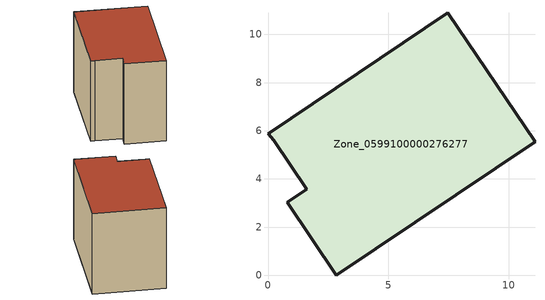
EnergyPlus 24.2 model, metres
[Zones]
Zone_0599100000276277
 floor ground (C_G): 7.46,10.9 11.08,5.54 2.84,0 0.8,3.03 1.61,3.58 0.24,5.61 0,5.88 z0
 wall outside (C_F): 11.08,5.54 7.46,10.9 0,5.88 0.24,5.61 1.61,3.58 0.8,3.03 2.84,0 11.08,5.54 z0:7.88
 roof outside (C_R): 2.84,0 11.08,5.54 7.46,10.9 0,5.88 0.24,5.61 1.61,3.58 0.8,3.03 z7.88
[BUILDING]
Pand.0599100000276277: North Axis=0; Terrain=City; Loads Convergence Tolerance Value=0.04; Temperature Convergence Tolerance Value=0.4; Solar Distribution=FullExterior; Maximum Number of Warmup Days=25; Minimum Number of Warmup Days=1
[Site:Location]
Rotterdam.The.Hague.AP_ZH_NLD Design_Conditions: Latitude=51.96; Longitude=4.45; Time Zone=1; Elevation=-4.5
[SITE:GROUNDTEMPERATURE:BUILDINGSURFACE]
18, 18, 18, 18, 18, 18, 18, 18, 18, 18, 18, 18
[MATERIAL] Thermal Absorptance=0.9; Solar Absorptance=0.7; Visible Absorptance=0.7
Name | Roughness | Thickness | Conductivity | Density | Specific Heat
G.TC.1965-1974 | MediumSmooth | 0.15 | 0.882353 | 540 | 1210
F.TC.1965-1974 | Rough | 0.3 | 0.697674 | 1920 | 840
R.TC.1965-1974 | MediumRough | 0.2 | 0.232558 | 1500 | 1000
[CONSTRUCTION]
C_G: G.TC.1965-1974
C_F: F.TC.1965-1974
C_R: R.TC.1965-1974
[ZONE]
Zone_0599100000276277: Type=1; Multiplier=1; Ceiling Height=Autocalculate; Volume=Autocalculate; Floor Area=autocalculate; Part of Total Floor Area=Yes
[ZONEINFILTRATION:DESIGNFLOWRATE]
Infil_Zone_0599100000276277: Zone or ZoneList or Space or SpaceList=Zone_0599100000276277; Schedule=AlwaysOn; Design Flow Rate Calculation Method=Flow/Area; Flow Rate per Floor Area=0.003; Constant Term Coefficient=1; Temperature Term Coefficient=0; Velocity Term Coefficient=0; Velocity Squared Term Coefficient=0
[HVACTEMPLATE:ZONE:IDEALLOADSAIRSYSTEM]
Zone_0599100000276277: Maximum Heating Supply Air Temperature=50; Minimum Cooling Supply Air Temperature=13; Maximum Heating Supply Air Humidity Ratio=0.0156; Minimum Cooling Supply Air Humidity Ratio=0.0077; Heating Limit=NoLimit; Cooling Limit=NoLimit; Dehumidification Control Type=ConstantSensibleHeatRatio; Cooling Sensible Heat Ratio=0.7; Dehumidification Setpoint=60; Humidification Control Type=None; Humidification Setpoint=30; Outdoor Air Method=None; Outdoor Air Flow Rate per Person=0.00944; Outdoor Air Flow Rate per Zone Floor Area=0; Outdoor Air Flow Rate per Zone=0; Demand Controlled Ventilation Type=None; Outdoor Air Economizer Type=NoEconomizer; Heat Recovery Type=None; Sensible Heat Recovery Effectiveness=0.7; Latent Heat Recovery Effectiveness=0.65
[ZONECONTROL:THERMOSTAT]
ThermostatControl_Zone_0599100000276277: Zone or ZoneList=Zone_0599100000276277; Control Type Schedule=DualSetpointControlType; Control 1=Thermostat_Zone_0599100000276277; Temperature Difference Between Cutout And Setpoint=0
[THERMOSTATSETPOINT:DUALSETPOINT]
Thermostat_Zone_0599100000276277: Heating Setpoint Temperature Schedule=HeatingSetpoint_Zone_0599100000276277; Cooling Setpoint Temperature Schedule=CoolingSetpoint_Zone_0599100000276277
[SCHEDULE:COMPACT]
HeatingSetpoint_Zone_0599100000276277: Through: 12/31, For: AllDays, Until: 24:00, 21
CoolingSetpoint_Zone_0599100000276277: Through: 12/31, For: AllDays, Until: 24:00, 24
DualSetpointControlType: Through: 12/31, For: AllDays, Until: 24:00, 4
AlwaysOn: Through: 12/31, For: AllDays, Until: 24:00, 1
